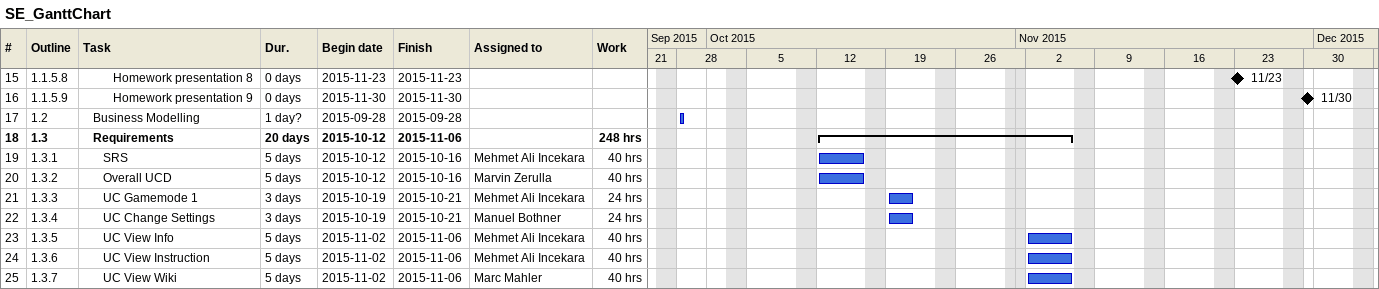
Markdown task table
SE_GanttChart

| ID | WBS | Task | Duration | Start | Finish | Resources | Work (h) |
|---|---|---|---|---|---|---|---|
| 15 | 1.1.5.8 | Homework presentation 8 | 0d | 2015-11-23 | 2015-11-23 |  |  |
| 16 | 1.1.5.9 | Homework presentation 9 | 0d | 2015-11-30 | 2015-11-30 |  |  |
| 17 | 1.2 | Business Modelling | 1d? | 2015-09-28 | 2015-09-28 |  |  |
| 18 | 1.3 | **Requirements** | 20d | 2015-10-12 | 2015-11-06 |  | 248 |
| 19 | 1.3.1 | SRS | 5d | 2015-10-12 | 2015-10-16 | Mehmet Ali Incekara | 40 |
| 20 | 1.3.2 | Overall UCD | 5d | 2015-10-12 | 2015-10-16 | Marvin Zerulla | 40 |
| 21 | 1.3.3 | UC Gamemode 1 | 3d | 2015-10-19 | 2015-10-21 | Mehmet Ali Incekara | 24 |
| 22 | 1.3.4 | UC Change Settings | 3d | 2015-10-19 | 2015-10-21 | Manuel Bothner | 24 |
| 23 | 1.3.5 | UC View Info | 5d | 2015-11-02 | 2015-11-06 | Mehmet Ali Incekara | 40 |
| 24 | 1.3.6 | UC View Instruction | 5d | 2015-11-02 | 2015-11-06 | Mehmet Ali Incekara | 40 |
| 25 | 1.3.7 | UC View Wiki | 5d | 2015-11-02 | 2015-11-06 | Marc Mahler | 40 |
